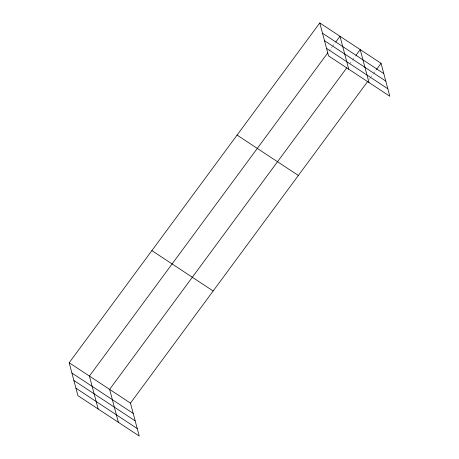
<?xml version="1.0" encoding="UTF-8"?>
<svg xmlns="http://www.w3.org/2000/svg" width="459" height="459" viewBox="0 0 459 459"><rect width="100%" height="100%" fill="white"/><g stroke="black" fill="none" stroke-linecap="round" stroke-linejoin="round"><path stroke-width="0.34" stroke-dasharray="2.29 1.72" d="M329.028 51.15L331.983 47.145M332.402 46.571L334.932 43.14M349.672 63.899L352.202 60.468M352.627 59.894L355.157 56.463M369.243 79.344L370.086 78.202M370.511 77.628L373.041 74.197M373.46 73.624L375.99 70.193"/><path stroke-width="0.69" d="M69.183 362.748L130.465 403.122L139.226 436.05L77.944 395.675L69.183 362.748L319.774 22.95L381.056 63.325L389.817 96.252L328.535 55.878L319.774 22.95M327.76 52.865L89.407 376.07L98.169 408.998M335.776 41.993L339.999 36.272L348.76 69.2M346.717 67.903L109.626 389.393L118.388 422.32M356 55.321L360.217 49.595L368.984 82.528M130.465 403.122L367.556 81.633M376.414 69.619L381.056 63.325M322.511 33.237L383.793 73.612M324.502 40.708L385.784 81.082M326.55 48.407L387.826 88.782M237.079 135.084L298.361 175.458M151.877 250.614L213.16 290.989M71.92 373.035L133.202 413.41M73.91 380.505L135.187 420.88M75.959 388.205L137.235 428.58"/></g></svg>
